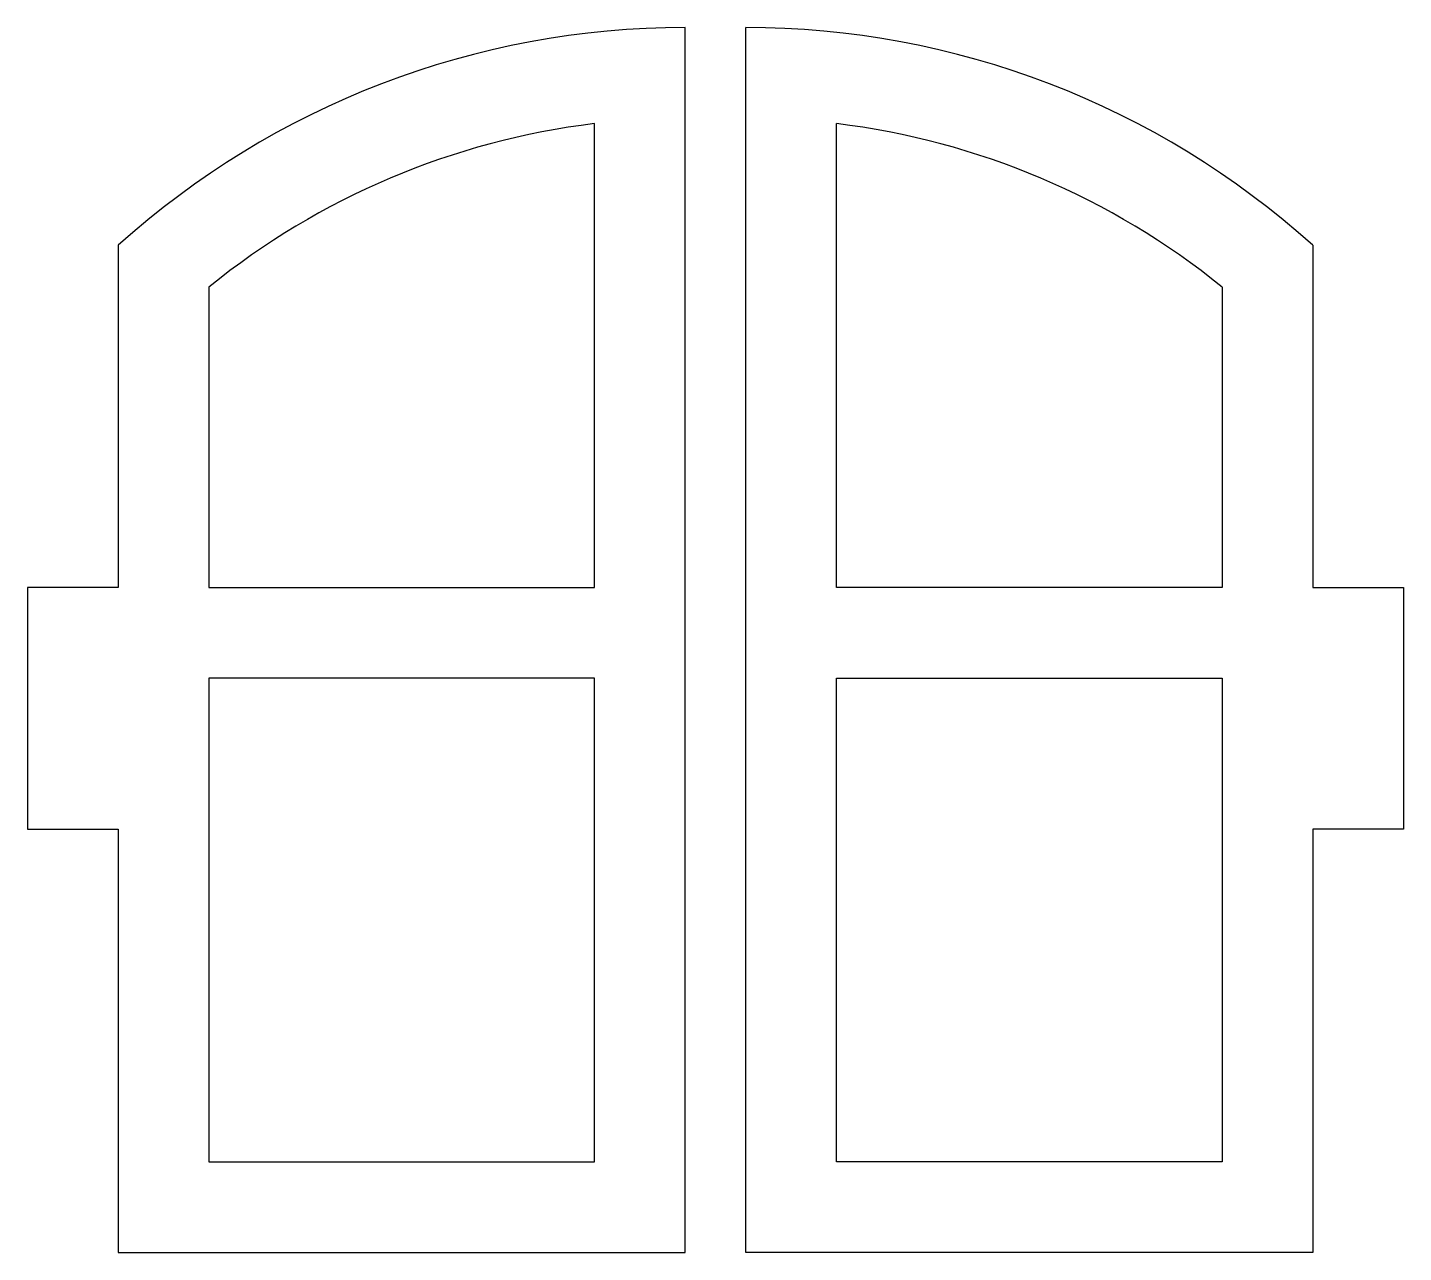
# Model space of a CAD drawing. Header units: millimetres. Extents: x 3467.4 to 3512.9, y 1696.5 to 1737.1.
import ezdxf

# ---------------------------------------------------------------- set-up
doc = ezdxf.new("R2010")
doc.units = ezdxf.units.MM

msp = doc.modelspace()

# ---------------------------------------------------------------- linework, layer by layer
at = {"color": 0}
for p, q in [((3489.109, 1696.533, -85.37), (3489.109, 1737.057, -85.37)), ((3491.109, 1696.533, -85.37), (3491.109, 1737.057, -85.37)), ((3486.109, 1718.533, -85.37), (3486.109, 1733.876, -85.37)), ((3494.109, 1718.533, -85.37), (3494.109, 1733.876, -85.37)), ((3470.359, 1729.852, -85.37), (3470.359, 1718.533, -85.37)), ((3509.859, 1729.852, -85.37), (3509.859, 1718.533, -85.37)), ((3473.359, 1728.472, -85.37), (3473.359, 1718.533, -85.37)), ((3506.859, 1728.472, -85.37), (3506.859, 1718.533, -85.37)), ((3470.359, 1718.533, -85.37), (3467.359, 1718.533, -85.37)), ((3467.359, 1718.533, -85.37), (3467.359, 1710.533, -85.37)), ((3473.359, 1718.533, -85.37), (3486.109, 1718.533, -85.37)), ((3506.859, 1718.533, -85.37), (3494.109, 1718.533, -85.37)), ((3509.859, 1718.533, -85.37), (3512.859, 1718.533, -85.37)), ((3512.859, 1718.533, -85.37), (3512.859, 1710.533, -85.37)), ((3473.359, 1715.533, -85.37), (3473.359, 1699.533, -85.37)), ((3486.109, 1715.533, -85.37), (3473.359, 1715.533, -85.37)), ((3486.109, 1699.533, -85.37), (3486.109, 1715.533, -85.37)), ((3494.109, 1715.533, -85.37), (3506.859, 1715.533, -85.37)), ((3494.109, 1699.533, -85.37), (3494.109, 1715.533, -85.37)), ((3506.859, 1715.533, -85.37), (3506.859, 1699.533, -85.37)), ((3467.359, 1710.533, -85.37), (3470.359, 1710.533, -85.37)), ((3470.359, 1710.533, -85.37), (3470.359, 1696.533, -85.37)), ((3509.859, 1710.533, -85.37), (3509.859, 1696.533, -85.37)), ((3512.859, 1710.533, -85.37), (3509.859, 1710.533, -85.37)), ((3473.359, 1699.533, -85.37), (3486.109, 1699.533, -85.37)), ((3506.859, 1699.533, -85.37), (3494.109, 1699.533, -85.37)), ((3470.359, 1696.533, -85.37), (3489.109, 1696.533, -85.37)), ((3509.859, 1696.533, -85.37), (3491.109, 1696.533, -85.37))]:
    msp.add_line(p, q, dxfattribs=at)
for centre, radius, start, end in [((3489.109, 1709.057, -85.37), 28, 90, 132.0395), ((3491.109, 1709.057, -85.37), 28, 47.9605, 90), ((3489.109, 1709.057, -85.37), 25, 96.8921, 129.0501), ((3491.109, 1709.057, -85.37), 25, 50.9499, 83.1079)]:
    msp.add_arc(centre, radius, start, end, dxfattribs=at)

doc.saveas('drawing.dxf')
